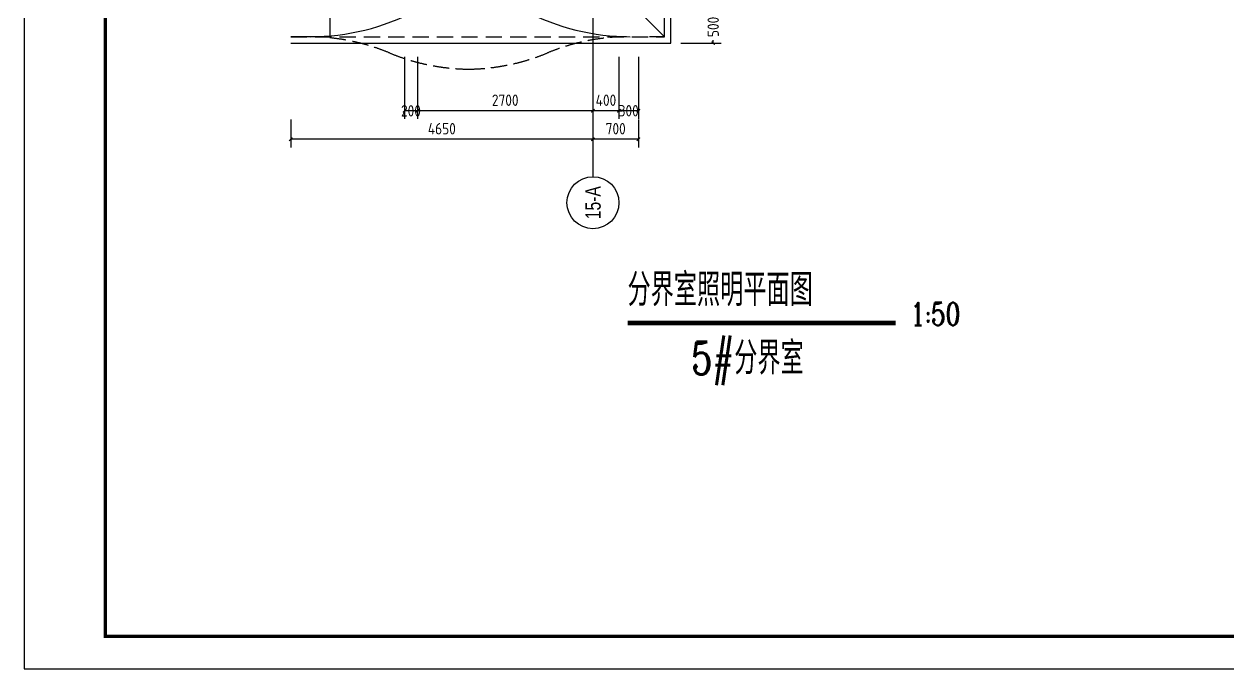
# Model space of a CAD drawing. Extents: x 532544 to 585094, y 87854 to 151914.
# Drawn here: x 532544 to 551066, y 87854 to 97775 of the extents above; entities that cross this region are included whole.
import ezdxf
from ezdxf.enums import TextEntityAlignment as Align

# ---------------------------------------------------------------- set-up
doc = ezdxf.new("R2010")
doc.units = 0
doc.header["$LTSCALE"] = 1000
doc.header["$MEASUREMENT"] = 0
doc.linetypes.add('15#楼幕墙$0$DASH', pattern=[0.35, 0.25, -0.1])
doc.linetypes.add('CACHE', pattern=[0.375, 0.25, -0.125])
for name, color, linetype in [('00-图签', 7, 'Continuous'), ('01-标注_尺寸', 124, 'Continuous'), ('01-标注_轴线坐标', 132, 'Continuous'), ('02-TEXT_轴号', 7, 'Continuous'), ('15#楼幕墙$0$D_铝板', 181, 'Continuous'), ('A-O_散水', 134, 'Continuous'), ('AXIS_TEXT', 7, 'Continuous'), ('DIM_SYMB', 3, 'Continuous'), ('GDXT', 3, 'Continuous')]:
    doc.layers.add(name, color=color, linetype=linetype)
doc.styles.add('_TCH_AXIS', font='')
doc.styles.add('COMPLEX', font='COMPLEX')
doc.styles.get("Standard").update_dxf_attribs({"font": 'gbenor.shx', "bigfont": 'gbcbig.shx'})
doc.styles.add('长仿宋', font='complex.shx', dxfattribs={"width": 0.7, "bigfont": 'jd.shx'})
doc.styles.get('_TCH_AXIS').set_extended_font_data('FZXiHei I-Z08S')
doc.dimstyles.get("Standard").update_dxf_attribs({"dimscale": 100, "dimtxt": 3.5, "dimasz": 1, "dimexe": 2.5, "dimexo": 3, "dimgap": 1.5, "dimtad": 1, "dimdec": 0, "dimzin": 0, "dimdsep": 46, "dimtxsty": 'Standard', "dimblk": 'ARCHTICK', "dimcen": 0.09, "dimadec": 0, "dimazin": 0, "dimtfac": 1, "dimtdec": 0, "dimtix": 1, "dimtmove": 2, "dimatfit": 3, "dimfxl": 1, "dimtolj": 1, "dimtzin": 0, "dimarcsym": 0})

# ---------------------------------------------------------------- blocks, each defined once
blk = doc.blocks.new('_AXISO')
blk.add_circle((0, 0), 0.5)
at = {"layer": 'AXIS_TEXT', "style": 'COMPLEX', "width": 1.041667}
blk.add_attdef('A', text='', height=0.56, dxfattribs=at).set_placement((-0.25, -0.28), (0.25, -0.28), align=Align.FIT)
blk = doc.blocks.new('_ArchTick')
at = {"color": 0, "linetype": 'ByBlock', "const_width": 0.4}
blk.add_lwpolyline([(-0.5, -0.5), (0.5, 0.5)], dxfattribs=at)
blk = doc.blocks.new('*D69')
at = {"color": 0, "lineweight": -2, "transparency": 16777216}
for p, q in [((542646, 97981), (543271, 97981)), ((543146, 97981), (543146, 97937)), ((542646, 97481), (543271, 97481)), ((543146, 97481), (543146, 97525))]:
    blk.add_line(p, q, dxfattribs=at)
at = {"layer": 'Defpoints', "color": 0, "transparency": 16777216}
for p in [(542496, 97981), (543146, 97981), (542496, 97481)]:
    blk.add_point(p, dxfattribs=at)
at = {"color": 0, "lineweight": -2, "transparency": 16777216, "xscale": 50, "yscale": 50, "zscale": 50}
for p, rotation in [((543146, 97981), 90), ((543146, 97481), 270)]:
    blk.add_blockref('_ArchTick', p, dxfattribs=dict(at, rotation=rotation))
at = {"color": 0, "transparency": 16777216, "insert": (543146, 97731), "char_height": 175, "attachment_point": 5, "rotation": 90}
blk.add_mtext('\\A1;500', dxfattribs=at)
blk = doc.blocks.new('*D70')
at = {"color": 0, "lineweight": -2, "transparency": 16777216}
for p, q in [((541696, 97270), (541696, 96316)), ((541996, 97270), (541996, 96316)), ((541996, 96441), (541696, 96441))]:
    blk.add_line(p, q, dxfattribs=at)
at = {"layer": 'Defpoints', "color": 0, "transparency": 16777216}
for p in [(541696, 97420), (541996, 97420), (541696, 96441)]:
    blk.add_point(p, dxfattribs=at)
at = {"color": 0, "lineweight": -2, "transparency": 16777216, "xscale": 50, "yscale": 50, "zscale": 50, "rotation": 180}
blk.add_blockref('_ArchTick', (541696, 96441), dxfattribs=at)
at = {"color": 0, "lineweight": -2, "transparency": 16777216, "xscale": 50, "yscale": 50, "zscale": 50}
blk.add_blockref('_ArchTick', (541996, 96441), dxfattribs=at)
at = {"color": 0, "transparency": 16777216, "insert": (541846, 96441), "char_height": 175, "attachment_point": 5}
blk.add_mtext('\\A1;300', dxfattribs=at)
blk = doc.blocks.new('*D71')
at = {"color": 0, "lineweight": -2, "transparency": 16777216}
for p, q in [((541296, 96994), (541296, 96316)), ((541696, 96994), (541696, 96316)), ((541296, 96441), (541246, 96441)), ((541696, 96441), (541296, 96441)), ((541696, 96441), (541746, 96441))]:
    blk.add_line(p, q, dxfattribs=at)
at = {"layer": 'Defpoints', "color": 0, "transparency": 16777216}
for p in [(541296, 97144), (541696, 97144), (541296, 96441)]:
    blk.add_point(p, dxfattribs=at)
at = {"color": 0, "lineweight": -2, "transparency": 16777216, "xscale": 50, "yscale": 50, "zscale": 50}
blk.add_blockref('_ArchTick', (541296, 96441), dxfattribs=at)
at = {"color": 0, "lineweight": -2, "transparency": 16777216, "xscale": 50, "yscale": 50, "zscale": 50, "rotation": 180}
blk.add_blockref('_ArchTick', (541696, 96441), dxfattribs=at)
at = {"color": 0, "transparency": 16777216, "insert": (541496, 96603), "char_height": 175, "attachment_point": 5}
blk.add_mtext('\\A1;400', dxfattribs=at)
blk = doc.blocks.new('*D72')
at = {"color": 0, "lineweight": -2, "transparency": 16777216}
for p, q in [((538596, 96994), (538596, 96316)), ((541296, 96994), (541296, 96316)), ((541296, 96441), (538596, 96441))]:
    blk.add_line(p, q, dxfattribs=at)
at = {"layer": 'Defpoints', "color": 0, "transparency": 16777216}
for p in [(538596, 97144), (541296, 97144), (538596, 96441)]:
    blk.add_point(p, dxfattribs=at)
at = {"color": 0, "lineweight": -2, "transparency": 16777216, "xscale": 50, "yscale": 50, "zscale": 50, "rotation": 180}
blk.add_blockref('_ArchTick', (538596, 96441), dxfattribs=at)
at = {"color": 0, "lineweight": -2, "transparency": 16777216, "xscale": 50, "yscale": 50, "zscale": 50}
blk.add_blockref('_ArchTick', (541296, 96441), dxfattribs=at)
at = {"color": 0, "transparency": 16777216, "insert": (539946, 96603), "char_height": 175, "attachment_point": 5}
blk.add_mtext('\\A1;2700', dxfattribs=at)
blk = doc.blocks.new('*D73')
at = {"color": 0, "lineweight": -2, "transparency": 16777216}
for p, q in [((538396, 97269), (538396, 96315)), ((538596, 97269), (538596, 96315)), ((538596, 96440), (538396, 96440))]:
    blk.add_line(p, q, dxfattribs=at)
at = {"layer": 'Defpoints', "color": 0, "transparency": 16777216}
for p in [(538396, 97419), (538596, 97419), (538396, 96440)]:
    blk.add_point(p, dxfattribs=at)
at = {"color": 0, "lineweight": -2, "transparency": 16777216, "xscale": 50, "yscale": 50, "zscale": 50, "rotation": 180}
blk.add_blockref('_ArchTick', (538396, 96440), dxfattribs=at)
at = {"color": 0, "lineweight": -2, "transparency": 16777216, "xscale": 50, "yscale": 50, "zscale": 50}
blk.add_blockref('_ArchTick', (538596, 96440), dxfattribs=at)
at = {"color": 0, "transparency": 16777216, "insert": (538496, 96440), "char_height": 175, "attachment_point": 5}
blk.add_mtext('\\A1;200', dxfattribs=at)
blk = doc.blocks.new('*D74')
at = {"color": 0, "lineweight": -2, "transparency": 16777216}
for p, q in [((541296, 96308), (541296, 95877)), ((541996, 96308), (541996, 95877)), ((541996, 96002), (541296, 96002))]:
    blk.add_line(p, q, dxfattribs=at)
at = {"layer": 'Defpoints', "color": 0, "transparency": 16777216}
for p in [(541296, 96458), (541996, 96458), (541296, 96002)]:
    blk.add_point(p, dxfattribs=at)
at = {"color": 0, "lineweight": -2, "transparency": 16777216, "xscale": 50, "yscale": 50, "zscale": 50, "rotation": 180}
blk.add_blockref('_ArchTick', (541296, 96002), dxfattribs=at)
at = {"color": 0, "lineweight": -2, "transparency": 16777216, "xscale": 50, "yscale": 50, "zscale": 50}
blk.add_blockref('_ArchTick', (541996, 96002), dxfattribs=at)
at = {"color": 0, "transparency": 16777216, "insert": (541646, 96165), "char_height": 175, "attachment_point": 5}
blk.add_mtext('\\A1;700', dxfattribs=at)
blk = doc.blocks.new('*D75')
at = {"color": 0, "lineweight": -2, "transparency": 16777216}
for p, q in [((536646, 96308), (536646, 95877)), ((541296, 96308), (541296, 95877)), ((541296, 96002), (536646, 96002))]:
    blk.add_line(p, q, dxfattribs=at)
at = {"layer": 'Defpoints', "color": 0, "transparency": 16777216}
for p in [(536646, 96458), (541296, 96458), (536646, 96002)]:
    blk.add_point(p, dxfattribs=at)
at = {"color": 0, "lineweight": -2, "transparency": 16777216, "xscale": 50, "yscale": 50, "zscale": 50}
for p, rotation in [((536646, 96002), 179.9999999999986), ((541296, 96002), 359.9999999999986)]:
    blk.add_blockref('_ArchTick', p, dxfattribs=dict(at, rotation=rotation))
at = {"color": 0, "transparency": 16777216, "insert": (538971, 96165), "char_height": 175, "attachment_point": 5}
blk.add_mtext('\\A1;4650', dxfattribs=at)

msp = doc.modelspace()

# ---------------------------------------------------------------- linework, layer by layer
for points in [[(542396, 97580.9), (542396, 110705.2)], [(541946, 98031), (542396, 97580.9)], [(537246, 97981), (537246, 97580.9)], [(537246, 97580.9), (536646.1, 97580.9)], [(542396, 97580.9), (542163.5, 97580.9)]]:
    msp.add_lwpolyline(points)
for centre, start, end in [((536951.1, 101060.9), 270, 297.7436), ((541868.6, 101060.9), 242.2564, 270)]:
    msp.add_arc(centre, 3480, start, end)
at = {"layer": '00-图签'}
msp.add_lwpolyline([(585093.5, 87853.5), (585093.5, 117553.5), (532543.5, 117553.5), (532543.5, 87853.5)], close=True, dxfattribs=at)
at = {"layer": '00-图签', "const_width": 50}
msp.add_lwpolyline([(584593.5, 88353.5), (584593.5, 117053.5), (533793.5, 117053.5), (533793.5, 88353.5)], close=True, dxfattribs=at)
at = {"layer": '01-标注_尺寸'}
msp.add_line((541296.1, 99739.6), (541296.1, 96121.5), dxfattribs=at)
at = {"layer": '01-标注_轴线坐标'}
msp.add_line((541296.1, 96957.8), (541296.1, 95426.9), dxfattribs=at)
at = {"layer": '15#楼幕墙$0$D_铝板', "linetype": '15#楼幕墙$0$DASH'}
for centre, start, end in [((536910.5, 94305.8), 67.4591, 89.28974), ((541851.7, 94305.8), 90.71026, 112.5409), ((539421.7, 100356.2), 247.4591, 269.28974), ((539340.5, 100356.2), 270.71026, 292.5409)]:
    msp.add_arc(centre, 3275.4, start, end, dxfattribs=at)
at = {"layer": 'A-O_散水'}
msp.add_lwpolyline([(536646.1, 97481), (542496.1, 97481), (542496.1, 110705.2)], dxfattribs=at)
at = {"layer": 'A-O_散水', "linetype": 'CACHE'}
msp.add_lwpolyline([(536646.1, 97581), (542396.1, 97581), (542396.1, 110705.2)], dxfattribs=at)
at = {"layer": 'DIM_SYMB', "const_width": 70}
msp.add_lwpolyline([(541828.5, 93176.8), (545951.2, 93176.8)], dxfattribs=at)

# ---------------------------------------------------------------- block references
at = {"layer": '01-标注_轴线坐标'}
ref = msp.add_blockref('_AXISO', (541296.1, 95026.9), dxfattribs=dict(at, xscale=800, yscale=800, zscale=800, rotation=89.99999999999999))
ref.add_attrib('A', '15-A', dxfattribs={"layer": '02-TEXT_轴号', "ltscale": 2, "height": 237.33, "rotation": 90, "style": '_TCH_AXIS', "width": 0.575415}).set_placement((541414.8, 94773.3), (541414.8, 95280.6), align=Align.FIT)

# ---------------------------------------------------------------- texts
at = {"layer": 'GDXT', "color": 3, "linetype": 'Continuous', "style": '长仿宋', "width": 0.75}
for s, height, p in [('分界室照明平面图', 500, (541828.5, 93436.8)), ('1:50', 350, (546182.3, 93139.2)), ('5#分界室', 500, (542811.1, 92385.7))]:
    msp.add_text(s, height=height, dxfattribs=at).set_placement(p)

# ---------------------------------------------------------------- dimensions: what is measured, and where the dimension line sits
for base, p1, p2, angle, picture, middle in [((543146, 97981), (542496.1, 97481), (542496.1, 97981), 90, '*D69', (543146, 97731)), ((538396.1, 96440.4), (538596.1, 97418.9), (538396.1, 97418.9), 180, '*D73', (538496.1, 96440.4)), ((541696.1, 96441), (541996.1, 97419.5), (541696.1, 97419.5), 180, '*D70', (541846.1, 96441))]:
    dim = msp.add_linear_dim(base=base, p1=p1, p2=p2, angle=angle, dimstyle='Standard', override={"dimscale": 50})
    dim.commit()
    dim.dimension.update_dxf_attribs({"geometry": picture, "text_midpoint": middle, "dimtype": 129})
for p1, p2, distance, picture, middle in [((541296.1, 97144.1), (538596.1, 97144.1), 703.5, '*D72', (539946.1, 96603.1)), ((541696.1, 97144.1), (541296.1, 97144.1), 703.5, '*D71', (541496.1, 96603.1)), ((541296.1, 96457.8), (536646.1, 96457.8), 455.7, '*D75', (538971.1, 96164.5)), ((541996.1, 96457.8), (541296.1, 96457.8), 455.7, '*D74', (541646.1, 96164.5))]:
    dim = msp.add_aligned_dim(p1=p1, p2=p2, distance=distance, dimstyle='Standard', override={"dimscale": 50})
    dim.commit()
    dim.dimension.update_dxf_attribs({"geometry": picture, "text_midpoint": middle})

doc.saveas('drawing.dxf')
